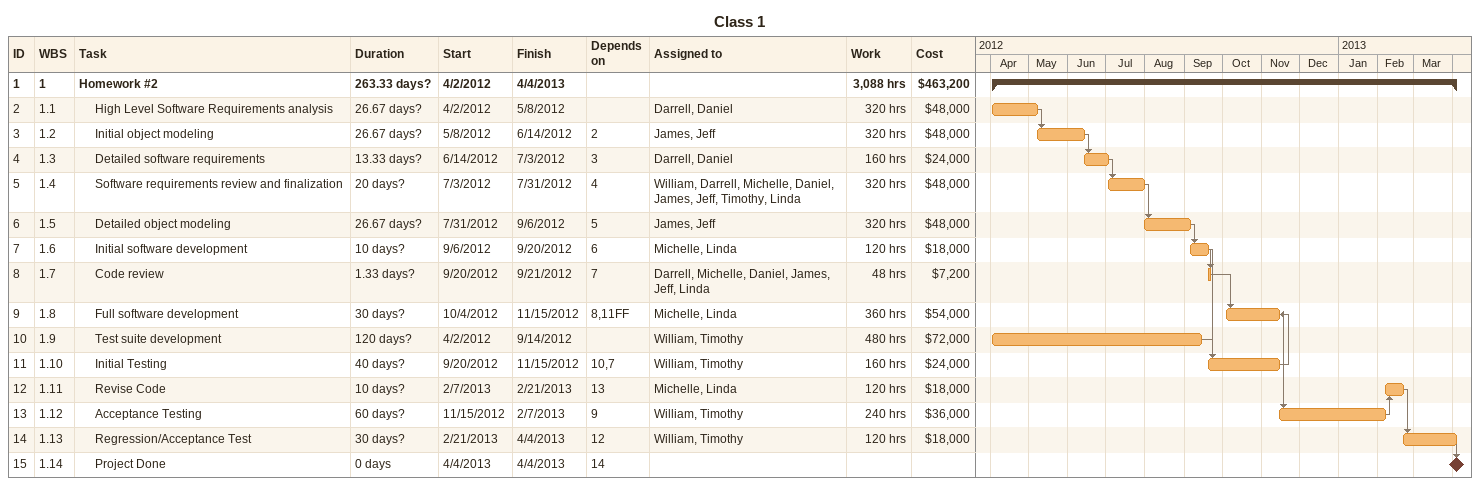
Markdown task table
Class 1

| ID | WBS | Task | Duration | Start | Finish | Predecessors | Resources | Work (h) | Cost ($) |
|---|---|---|---|---|---|---|---|---|---|
| 1 | 1 | **Homework #2** | 263.33d? | 2012-04-02 | 2013-04-04 |  |  | 3088 | 463200 |
| 2 | 1.1 | High Level Software Requirements analysis | 26.67d? | 2012-04-02 | 2012-05-08 |  | Darrell, Daniel | 320 | 48000 |
| 3 | 1.2 | Initial object modeling | 26.67d? | 2012-05-08 | 2012-06-14 | 2 | James, Jeff | 320 | 48000 |
| 4 | 1.3 | Detailed software requirements | 13.33d? | 2012-06-14 | 2012-07-03 | 3 | Darrell, Daniel | 160 | 24000 |
| 5 | 1.4 | Software requirements review and finalization | 20d? | 2012-07-03 | 2012-07-31 | 4 | William, Darrell, Michelle, Daniel, James, Jeff, Timothy, Linda | 320 | 48000 |
| 6 | 1.5 | Detailed object modeling | 26.67d? | 2012-07-31 | 2012-09-06 | 5 | James, Jeff | 320 | 48000 |
| 7 | 1.6 | Initial software development | 10d? | 2012-09-06 | 2012-09-20 | 6 | Michelle, Linda | 120 | 18000 |
| 8 | 1.7 | Code review | 1.33d? | 2012-09-20 | 2012-09-21 | 7 | Darrell, Michelle, Daniel, James, Jeff, Linda | 48 | 7200 |
| 9 | 1.8 | Full software development | 30d? | 2012-10-04 | 2012-11-15 | 8, 11FF | Michelle, Linda | 360 | 54000 |
| 10 | 1.9 | Test suite development | 120d? | 2012-04-02 | 2012-09-14 |  | William, Timothy | 480 | 72000 |
| 11 | 1.10 | Initial Testing | 40d? | 2012-09-20 | 2012-11-15 | 10, 7 | William, Timothy | 160 | 24000 |
| 12 | 1.11 | Revise Code | 10d? | 2013-02-07 | 2013-02-21 | 13 | Michelle, Linda | 120 | 18000 |
| 13 | 1.12 | Acceptance Testing | 60d? | 2012-11-15 | 2013-02-07 | 9 | William, Timothy | 240 | 36000 |
| 14 | 1.13 | Regression/Acceptance Test | 30d? | 2013-02-21 | 2013-04-04 | 12 | William, Timothy | 120 | 18000 |
| 15 | 1.14 | Project Done | 0d | 2013-04-04 | 2013-04-04 | 14 |  |  |  |
